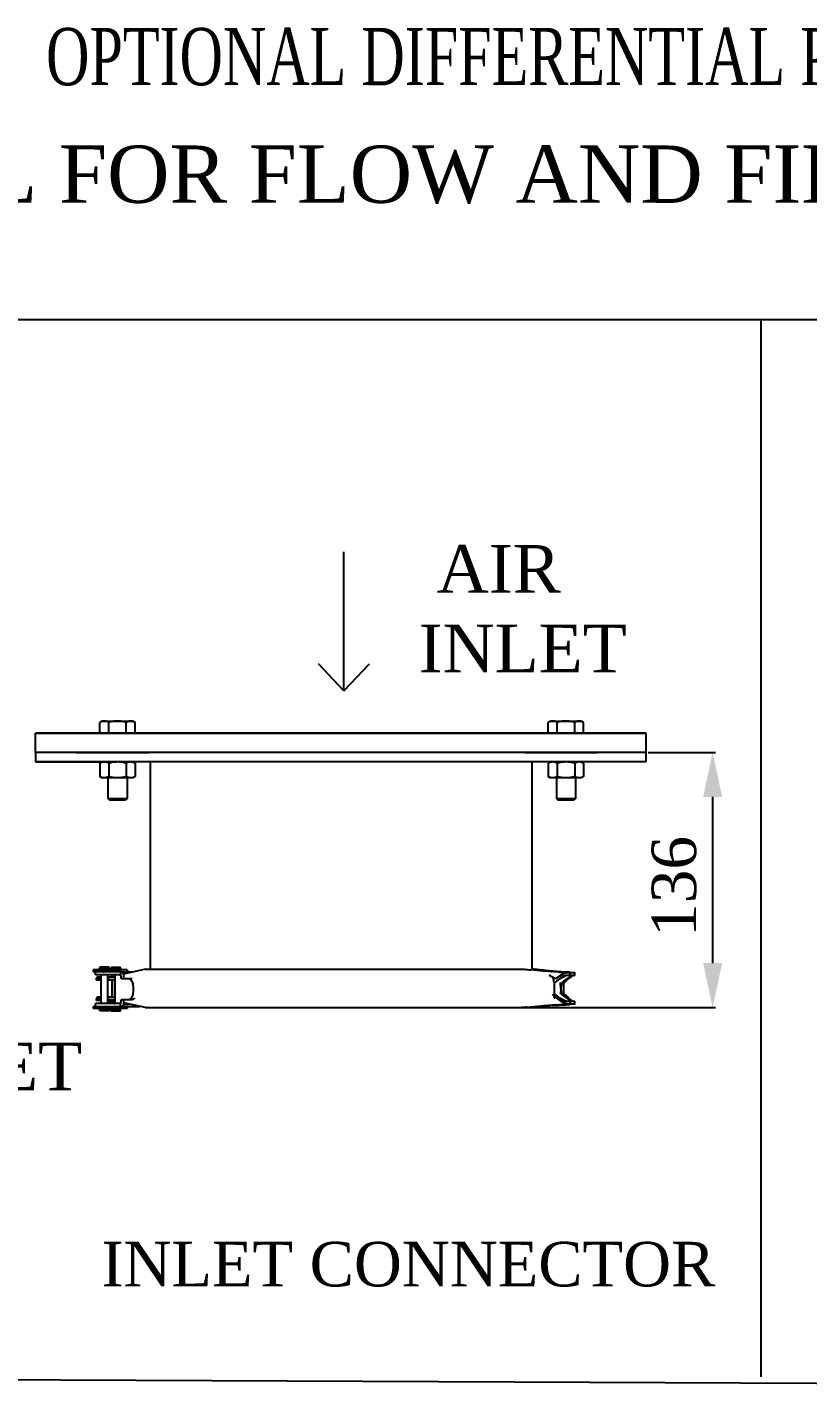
# Model space of a CAD drawing. Header units: millimetres. Extents: x 789 to 3710, y 100 to 2803.
# Drawn here: x 2588 to 2997, y 1364 to 2077 of the extents above; entities that cross this region are included whole.
import ezdxf
from ezdxf.enums import TextEntityAlignment as Align

# ---------------------------------------------------------------- set-up
doc = ezdxf.new("R2010")
doc.units = ezdxf.units.MM
doc.header["$LTSCALE"] = 217.8
doc.header["$PDMODE"] = 3
doc.header["$PDSIZE"] = 8
doc.layers.get('0').update_dxf_attribs({"linetype": 'CONTINUOUS'})
doc.layers.get('Defpoints').update_dxf_attribs({"linetype": 'CONTINUOUS'})
doc.layers.add('00_BUW_DATUM', color=7, linetype='CONTINUOUS')
doc.layers.add('02___PRT_ALL_AXES', color=7, linetype='CONTINUOUS')
doc.styles.get("Standard").update_dxf_attribs({"font": 'times.ttf'})
doc.dimstyles.new('DIMSTYLE_1', dxfattribs={"dimtxt": 23.333333, "dimasz": 23.333333, "dimexe": 1.5, "dimexo": 1, "dimgap": 0.875, "dimtad": 1, "dimdec": 0, "dimdsep": 46, "dimtxsty": 'Standard', "dimblk": '_FILLED', "dimblk1": '_FILLED', "dimblk2": '_FILLED', "dimcen": 0.09, "dimazin": 2, "dimtp": 0.01, "dimtm": 0.01, "dimtfac": 1, "dimtdec": 0, "dimtofl": 0, "dimtmove": 0, "dimatfit": 3, "dimldrblk": '_FILLED', "dimfxl": 0, "dimtolj": 1, "dimarcsym": 0})

# ---------------------------------------------------------------- blocks, each defined once
blk = doc.blocks.new('_FILLED')
at = {"color": 0, "linetype": 'ByBlock'}
blk.add_solid([(0, 0), (-1, 0.214), (-1, -0.214)], dxfattribs=at)
blk = doc.blocks.new('*D104')
at = {"color": 0, "linetype": 'Continuous', "lineweight": -2}
for p, q in [((2913.06, 1697.24), (2948.37, 1697.24)), ((2946.87, 1673.91), (2946.87, 1586.92)), ((2853.54, 1563.58), (2948.37, 1563.58))]:
    blk.add_line(p, q, dxfattribs=at)
at = {"layer": 'Defpoints', "color": 0}
for p in [(2912.06, 1697.24), (2852.54, 1563.58), (2946.87, 1563.58)]:
    blk.add_point(p, dxfattribs=at)
at = {"color": 0, "linetype": 'ByBlock', "lineweight": -2, "xscale": 23.3333333333, "yscale": 23.3333333333, "zscale": 23.3333333333}
for p, rotation in [((2946.87, 1697.24), 90), ((2946.87, 1563.58), 270)]:
    blk.add_blockref('_FILLED', p, dxfattribs=dict(at, rotation=rotation))
at = {"color": 0, "insert": (2914.88, 1627.05), "char_height": 23.333, "attachment_point": 2, "rotation": 90, "line_spacing_factor": 0.9}
blk.add_mtext('\\A1;136', dxfattribs=at)

msp = doc.modelspace()

# ---------------------------------------------------------------- linework, layer by layer
for p, q in [((2208.9814, 1923.8456), (3634.6029, 1923.8456)), ((2972.1183, 1923.8456), (2972.1183, 1370.2686)), ((2753.6911, 1729.4071), (2753.6911, 1802.1934)), ((2753.6911, 1729.4071), (2740.409, 1743.62)), ((2753.6911, 1729.4071), (2766.9732, 1743.62)), ((2753.6911, 1729.4071), (2753.6911, 1743.1435)), ((2592.0613, 1697.2404), (2592.0613, 1707.2404)), ((2912.0613, 1707.2404), (2592.0613, 1707.2404)), ((2592.0613, 1697.2404), (2592.0613, 1707.2404)), ((2592.0613, 1707.2404), (2912.0613, 1707.2404)), ((2912.0613, 1697.2404), (2912.0613, 1707.2404)), ((2592.0613, 1692.2404), (2634.5613, 1692.2404)), ((2912.0613, 1692.2404), (2869.5613, 1692.2404))]:
    msp.add_line(p, q)
at = {"linetype": 'Continuous'}
for p, q in [((2592.0613, 1697.2404), (2592.0613, 1692.2404)), ((2912.0613, 1697.2404), (2592.0613, 1697.2404)), ((2592.0613, 1697.2404), (2592.0613, 1692.2404)), ((2912.0613, 1697.2404), (2592.0613, 1697.2404)), ((2912.0613, 1692.2404), (2912.0613, 1697.2404)), ((2912.0613, 1692.2404), (2592.0613, 1692.2404)), ((2912.0613, 1692.2404), (2592.0613, 1692.2404)), ((2652.0613, 1692.2404), (2652.0613, 1583.7082)), ((2852.0613, 1692.2404), (2852.0613, 1583.3197)), ((2622.179, 1583.4404), (2622.179, 1582.2404)), ((2640.0671, 1583.4404), (2622.1791, 1583.4404)), ((2625.429, 1583.8404), (2625.429, 1583.6904)), ((2630.929, 1583.6904), (2625.429, 1583.6904)), ((2630.762, 1583.6404), (2625.5961, 1583.6404)), ((2626.429, 1583.4404), (2626.429, 1583.5904)), ((2626.429, 1583.5904), (2629.929, 1583.5904)), ((2629.8604, 1584.8404), (2626.5002, 1584.8404)), ((2629.929, 1583.4404), (2629.929, 1583.5904)), ((2630.929, 1583.8404), (2630.929, 1583.6904)), ((2631.3172, 1583.6404), (2631.3172, 1583.4904)), ((2636.8172, 1583.4904), (2631.3327, 1583.4904)), ((2635.8072, 1584.6404), (2632.3271, 1584.6404)), ((2636.8172, 1583.6404), (2636.8172, 1583.4904)), ((2649.7175, 1583.7082), (2638.073, 1581.1463)), ((2640.0672, 1583.4404), (2640.0672, 1582.2404)), ((2649.7175, 1583.7082), (2846.8827, 1583.7082)), ((2856.5597, 1582.8683), (2851.589, 1583.3672)), ((2852.7613, 1583.7082), (2852.0613, 1583.7082)), ((2860.9317, 1582.8265), (2854.9845, 1583.4643)), ((2859.7357, 1582.6133), (2856.292, 1583.204)), ((2627.4863, 1582.2404), (2622.1798, 1582.2404)), ((2623.5086, 1580.7519), (2623.5086, 1582.2404)), ((2635.9632, 1580.7519), (2623.5122, 1580.7519)), ((2624.0409, 1578.0404), (2624.0409, 1579.2404)), ((2624.0409, 1579.2404), (2626.429, 1579.2404)), ((2626.429, 1578.0404), (2624.0409, 1578.0404)), ((2624.4207, 1579.2404), (2624.4207, 1579.7648)), ((2624.4207, 1579.7648), (2626.429, 1579.7648)), ((2626.429, 1565.7519), (2626.429, 1580.7519)), ((2627.6381, 1582.2404), (2627.4863, 1582.2404)), ((2627.6378, 1582.2456), (2627.5681, 1582.2452)), ((2637.107, 1582.2519), (2627.6381, 1582.2519)), ((2629.929, 1565.7519), (2629.929, 1580.7519)), ((2629.929, 1579.7648), (2633.6937, 1579.7648)), ((2630.2811, 1579.2404), (2629.929, 1579.2404)), ((2633.6937, 1578.0404), (2629.929, 1578.0404)), ((2630.2811, 1578.2648), (2630.2811, 1579.2404)), ((2630.2811, 1578.2648), (2633.6937, 1578.2648)), ((2632.1707, 1579.7648), (2632.1707, 1580.7519)), ((2632.1707, 1569.2648), (2632.1707, 1578.0404)), ((2632.3172, 1569.2648), (2632.3172, 1578.0404)), ((2633.6937, 1566.2519), (2633.6937, 1580.2519)), ((2636.6313, 1582.2519), (2636.6313, 1580.2519)), ((2637.1195, 1578.7519), (2642.66, 1578.7519)), ((2637.2425, 1582.2404), (2643.0461, 1582.2404)), ((2638.0583, 1581.2519), (2638.0583, 1580.7519)), ((2861.9056, 1582.6816), (2862.8598, 1582.4032)), ((2869.5735, 1582.2152), (2863.1928, 1582.6444)), ((2863.7842, 1576.4455), (2868.9527, 1580.1749)), ((2863.7842, 1576.6538), (2863.7842, 1570.6373)), ((2864.6984, 1578.869), (2868.7974, 1581.3875)), ((2868.9792, 1579.906), (2866.7803, 1578.5755)), ((2867.6541, 1576.4455), (2868.9381, 1576.4455)), ((2872.9056, 1579.8687), (2867.7572, 1576.4455)), ((2872.5487, 1579.8714), (2868.4692, 1577.2042)), ((2868.9381, 1576.4455), (2871.202, 1578.736)), ((2868.9381, 1570.8455), (2868.9381, 1576.4455)), ((2870.0117, 1582.1862), (2869.5714, 1582.2153)), ((2870.4589, 1582.1568), (2870.0117, 1582.1862)), ((2871.5074, 1580.3455), (2870.1608, 1580.3455)), ((2870.1816, 1581.9455), (2871.5074, 1581.9455)), ((2871.0267, 1582.1197), (2870.4589, 1582.1568)), ((2870.7314, 1582.0755), (2870.7194, 1582.0715)), ((2871.372, 1582.0974), (2871.0267, 1582.1197)), ((2871.2127, 1582.1078), (2871.0268, 1582.1197)), ((2871.8975, 1582.0677), (2871.2127, 1582.1078)), ((2871.8389, 1582.0675), (2871.372, 1582.0974)), ((2871.8746, 1581.9751), (2872.236, 1581.978)), ((2871.9878, 1581.9545), (2872.0141, 1581.9564)), ((2872.0141, 1581.9564), (2872.0461, 1581.9632)), ((2872.0461, 1580.3632), (2872.0141, 1580.3564)), ((2872.0461, 1581.9624), (2872.0461, 1580.3624)), ((2872.2351, 1580.378), (2872.0503, 1580.3766)), ((2874.7117, 1580.3512), (2874.7117, 1581.9512)), ((2624.4207, 1568.4404), (2624.4207, 1569.2648)), ((2624.4207, 1569.2648), (2626.429, 1569.2648)), ((2629.929, 1569.2648), (2633.6937, 1569.2648)), ((2863.7842, 1570.8455), (2868.9527, 1566.7086)), ((2868.8754, 1565.9583), (2864.8382, 1568.9379)), ((2868.8374, 1567.4223), (2866.3647, 1568.7801)), ((2868.9381, 1570.8455), (2867.6182, 1570.8455)), ((2872.1633, 1567.3787), (2868.3684, 1570.0888)), ((2873.0356, 1567.3851), (2868.4139, 1570.8455)), ((2868.9381, 1570.8455), (2871.1065, 1568.8678)), ((2622.179, 1564.2404), (2622.179, 1563.0404)), ((2622.1791, 1564.2404), (2646.7287, 1564.2404)), ((2640.0671, 1563.0404), (2622.1791, 1563.0404)), ((2623.5086, 1564.2519), (2623.5086, 1565.7519)), ((2635.9632, 1565.7519), (2623.5122, 1565.7519)), ((2624.0409, 1567.2404), (2624.0409, 1568.4404)), ((2624.0409, 1568.4404), (2626.429, 1568.4404)), ((2626.429, 1567.2404), (2624.0409, 1567.2404)), ((2625.679, 1561.8904), (2625.679, 1562.9904)), ((2630.679, 1561.8904), (2625.679, 1561.8904)), ((2625.6795, 1562.9904), (2630.6786, 1562.9904)), ((2630.4241, 1561.8404), (2625.934, 1561.8404)), ((2630.2811, 1568.4404), (2629.929, 1568.4404)), ((2633.6937, 1567.2404), (2629.929, 1567.2404)), ((2632.1707, 1567.0904), (2629.929, 1567.0904)), ((2632.4521, 1567.0404), (2629.929, 1567.0404)), ((2629.929, 1566.9904), (2632.9207, 1566.9904)), ((2632.9207, 1565.8904), (2629.929, 1565.8904)), ((2632.7391, 1565.8404), (2629.929, 1565.8404)), ((2630.2811, 1568.4404), (2630.2811, 1567.7648)), ((2630.2811, 1567.7648), (2633.6937, 1567.7648)), ((2630.679, 1561.8904), (2630.679, 1562.9904)), ((2631.5672, 1561.6904), (2631.5672, 1562.7904)), ((2631.5672, 1562.7904), (2636.5672, 1562.7904)), ((2636.5672, 1561.6904), (2631.5676, 1561.6904)), ((2636.4158, 1561.6404), (2631.7185, 1561.6404)), ((2636.2135, 1562.8404), (2631.9208, 1562.8404)), ((2632.1707, 1567.0904), (2632.1707, 1567.2404)), ((2632.3172, 1562.8904), (2632.3172, 1563.0404)), ((2635.8172, 1562.8904), (2632.3172, 1562.8904)), ((2632.9207, 1565.8904), (2632.9207, 1566.9904)), ((2635.8172, 1562.8904), (2635.8172, 1563.0404)), ((2636.5672, 1561.6904), (2636.5672, 1562.7904)), ((2636.6313, 1564.2519), (2636.6313, 1566.2519)), ((2637.1195, 1567.7519), (2642.66, 1567.7519)), ((2638.0583, 1565.7519), (2638.0583, 1565.2519)), ((2638.0583, 1565.4404), (2641.2742, 1565.4404)), ((2649.7175, 1563.5829), (2638.073, 1566.1447)), ((2640.0672, 1564.2404), (2640.0672, 1563.0404)), ((2649.7175, 1563.5829), (2852.7649, 1563.5829)), ((2860.8899, 1564.4535), (2856.3048, 1563.9239)), ((2865.189, 1565.0421), (2858.3038, 1564.581)), ((2861.4521, 1564.5284), (2861.4814, 1564.5329)), ((2862.858, 1564.8873), (2861.9107, 1564.6109)), ((2862.9335, 1564.6286), (2870.0194, 1565.1051)), ((2870.0179, 1565.1051), (2870.8174, 1565.1577)), ((2871.4929, 1565.3455), (2870.1536, 1565.3455)), ((2870.2175, 1566.9455), (2871.4929, 1566.9455)), ((2870.7194, 1565.2195), (2870.7314, 1565.2155)), ((2870.8174, 1565.1577), (2870.9951, 1565.1693)), ((2870.9951, 1565.1693), (2871.4307, 1565.1977)), ((2871.8975, 1565.2234), (2872.0366, 1565.2304)), ((2871.9997, 1566.9345), (2872.0317, 1566.9276)), ((2872.0317, 1565.3276), (2871.9997, 1565.3345)), ((2872.0317, 1566.9286), (2872.0317, 1565.3286)), ((2874.7194, 1565.3399), (2874.7194, 1566.9399))]:
    msp.add_line(p, q, dxfattribs=at)
at = {"color": 7, "linetype": 'Continuous'}
for p, q in [((2639.2461, 1672.3404), (2630.7461, 1672.3404)), ((2874.2461, 1672.3404), (2865.7461, 1672.3404))]:
    msp.add_line(p, q, dxfattribs=at)
msp.add_lwpolyline([(3634.5945, 1923.8456), (3634.7811, 1363.9934), (2208.9814, 1370.2686), (2208.9814, 1923.8456)])
at = {"linetype": 'Continuous'}
for points in [[(2865.675, 1582.217), (2858.6816, 1582.6868), (2857.9928, 1582.7406), (2857.2852, 1582.8011), (2856.5597, 1582.8683)], [(2863.0883, 1582.6517), (2862.4672, 1582.697), (2861.8267, 1582.7492), (2861.167, 1582.8085), (2860.4886, 1582.8751)], [(2627.5191, 1582.2409), (2627.5182, 1582.2413), (2627.5242, 1582.2419)], [(2627.5477, 1582.2404), (2627.5271, 1582.2406), (2627.5191, 1582.2409)], [(2627.5681, 1582.2452), (2627.5865, 1582.2432), (2627.5947, 1582.2417), (2627.593, 1582.2407), (2627.5822, 1582.2404)], [(2867.736, 1582.1117), (2866.4389, 1582.1769), (2865.1421, 1582.2528)], [(2871.63, 1581.9807), (2870.3317, 1582.0136), (2869.0336, 1582.0572), (2867.736, 1582.1117)], [(2849.4661, 1563.7784), (2856.8062, 1564.4563), (2857.3987, 1564.508), (2857.9783, 1564.5548), (2858.5446, 1564.5968)], [(2849.82, 1563.8086), (2849.9627, 1563.8236), (2850.1258, 1563.8394)], [(2865.1421, 1565.0382), (2866.4389, 1565.1142), (2867.736, 1565.1794)], [(2867.736, 1565.1794), (2869.0336, 1565.2338), (2870.3317, 1565.2775), (2871.63, 1565.3104)], [(2870.9955, 1565.1693), (2871.2127, 1565.1832), (2871.8975, 1565.2234)]]:
    msp.add_lwpolyline(points, dxfattribs=at)
for centre, radius, start, end in [((2626.429, 1583.8404), 1, 90, 180), ((2629.929, 1583.8404), 1, 0, 90), ((2632.3172, 1583.6404), 1, 90, 180), ((2635.8172, 1583.6404), 1, 0, 90), ((2854.401, 1585.6412), 2.1199, 260.649247, 261.586069), ((2854.4883, 1586.5613), 3.0445, 266.6408679, 268.114633), ((2854.2327, 1579.5368), 3.9872, 83.3416579, 85.6738123), ((2854.1458, 1578.7599), 4.7689, 82.7619812, 83.387581), ((2866.0829, 1634.4963), 52.222, 258.4469945, 258.6852525), ((2851.6051, 1560.7424), 22.0297, 58.2900469, 64.2405337), ((2859.2404, 1576.6494), 4.5441, 8.5945903, 19.2906137), ((2859.2762, 1576.6506), 4.5085, 2.1911028, 8.6477288), ((2859.7157, 1576.6713), 4.0685, 359.7535452, 2.1369216), ((2866.5065, 1591.0826), 11.1382, 283.4508376, 285.1207054), ((2866.5243, 1590.9967), 11.0507, 285.1480442, 286.1450737), ((2870.1674, 1598.6018), 18.2562, 269.3262939, 269.9793659), ((2868.4511, 1584.9297), 4.6838, 290.1596106, 290.4533157), ((2868.5599, 1584.6386), 4.3729, 290.4499683, 291.0381212), ((2873.9012, 1563.2657), 17.1108, 88.2505641, 88.5752385), ((2874.6088, 1581.1316), 0.7872, 266.921648, 277.5170576), ((2856.1276, 1566.8939), 7.9616, 22.7922574, 28.0461866), ((2875.7563, 1570.7063), 11.9724, 180.3301478, 181.3328403), ((2878.2344, 1570.771), 14.4513, 181.3608854, 183.0545193), ((2849.3465, 1559.7564), 4.0157, 94.4204776, 97.0675344), ((2849.4018, 1559.0253), 4.7488, 91.4438552, 94.4053371), ((2849.2276, 1568.2351), 4.4623, 270.7136456, 271.7435731), ((2848.9398, 1577.5348), 13.7665, 271.7632985, 272.1911283), ((2849.102, 1569.8515), 6.084, 273.4303868, 275.3428994), ((2848.9772, 1571.2105), 7.4487, 275.3255056, 276.4956397), ((2866.687, 1556.2591), 10.6383, 73.2763307, 75.3938099), ((2870.2285, 1547.7402), 19.2053, 90.0329213, 90.8579992), ((2871.494, 1544.9186), 20.4269, 89.768097, 90.0029875), ((2874.6164, 1566.1551), 0.7915, 82.5230655, 93.0603924)]:
    msp.add_arc(centre, radius, start, end, dxfattribs=at)
for points, knots in [([(2846.8827, 1583.7082), (2847.0099, 1583.7082), (2847.6589, 1583.6882), (2848.305, 1583.6181), (2848.8228, 1583.5541)], [0, 0, 0, 0, 0.19603975, 1, 1, 1, 1]), ([(2849.2909, 1583.5231), (2849.4685, 1583.5203), (2850.2361, 1583.4943), (2851.0016, 1583.4263), (2851.589, 1583.3672)], [0, 0, 0, 0, 0.23130561, 1, 1, 1, 1]), ([(2854.0566, 1583.5495), (2853.9106, 1583.5736), (2853.481, 1583.6387), (2853.0484, 1583.7082), (2852.7613, 1583.7082)], [0, 0, 0, 0, 0.34001663, 1, 1, 1, 1]), ([(2860.9317, 1582.8265), (2860.983, 1582.821), (2861.1671, 1582.8009), (2861.351, 1582.7793), (2861.483, 1582.7595)], [0, 0, 0, 0, 0.27892438, 1, 1, 1, 1]), ([(2633.6937, 1580.2519), (2633.6937, 1580.3815), (2633.5798, 1580.6492), (2633.3115, 1580.7519), (2633.1834, 1580.7519)], [0, 0, 0, 0, 0.5028957, 1, 1, 1, 1]), ([(2635.9632, 1580.7519), (2636.1014, 1580.7519), (2636.4029, 1580.6958), (2636.6313, 1580.4117), (2636.6313, 1580.2519)], [0, 0, 0, 0, 0.46379337, 1, 1, 1, 1]), ([(2636.6313, 1580.7519), (2636.6313, 1580.2778), (2636.6881, 1579.6307), (2636.8593, 1578.9719), (2637.0383, 1578.7519), (2637.1195, 1578.7519)], [0, 0, 0, 0, 0.66879323, 0.88542987, 1, 1, 1, 1]), ([(2638.0583, 1581.2519), (2638.0583, 1581.5055), (2637.8666, 1582.0267), (2637.3512, 1582.2519), (2637.107, 1582.2519)], [0, 0, 0, 0, 0.50942079, 1, 1, 1, 1]), ([(2638.0583, 1580.7519), (2638.0583, 1580.2778), (2638.1149, 1579.6306), (2638.2852, 1578.9723), (2638.4635, 1578.7519), (2638.5445, 1578.7519)], [0, 0, 0, 0, 0.66903515, 0.88564498, 1, 1, 1, 1]), ([(2641.0772, 1578.7519), (2641.1718, 1578.7519), (2641.6347, 1578.6607), (2641.9725, 1578.2752), (2642.1774, 1577.9717)], [0, 0, 0, 0, 0.20525636, 1, 1, 1, 1]), ([(2642.1774, 1577.9717), (2642.5748, 1577.3828), (2643.1227, 1575.8029), (2643.3918, 1573.251), (2643.1225, 1570.6993), (2642.5743, 1569.1197), (2642.1768, 1568.5312)], [0, 0, 0, 0, 0.21767881, 0.50004322, 0.7823871, 1, 1, 1, 1]), ([(2861.179, 1580.5829), (2861.4295, 1580.4623), (2862.4204, 1579.9023), (2863.2438, 1578.9658), (2863.5293, 1578.1506)], [0, 0, 0, 0, 0.24350035, 1, 1, 1, 1]), ([(2861.4728, 1582.7609), (2861.5203, 1582.7542), (2861.6652, 1582.732), (2861.8109, 1582.7093), (2861.9056, 1582.6816)], [0, 0, 0, 0, 0.32713749, 1, 1, 1, 1]), ([(2861.909, 1582.5693), (2861.8883, 1582.5617), (2861.7688, 1582.5262), (2861.6454, 1582.5063), (2861.5439, 1582.4913)], [0, 0, 0, 0, 0.17648579, 1, 1, 1, 1]), ([(2864.6984, 1578.869), (2864.4763, 1578.7342), (2863.8499, 1579.0502), (2863.4341, 1579.3295), (2863.1843, 1579.4835)], [0, 0, 0, 0, 0.46952924, 1, 1, 1, 1]), ([(2866.2434, 1582.1964), (2866.3617, 1582.2433), (2866.7809, 1582.2121), (2867.1762, 1582.233), (2867.4524, 1582.2278)], [0, 0, 0, 0, 0.31539786, 1, 1, 1, 1]), ([(2867.2896, 1573.5845), (2867.2826, 1573.8619), (2867.2487, 1574.8863), (2867.1895, 1575.911), (2867.105, 1576.6538)], [0, 0, 0, 0, 0.27072293, 1, 1, 1, 1]), ([(2867.4524, 1582.2278), (2867.8231, 1582.2209), (2868.383, 1582.203), (2869.1152, 1582.1711), (2869.6311, 1582.15), (2870.0577, 1582.1194), (2870.4198, 1582.1212), (2870.5794, 1582.0685), (2870.7301, 1582.1002), (2870.7313, 1582.0755)], [0, 0, 0, 0, 0.33883839, 0.51135084, 0.67092031, 0.80728548, 0.91168876, 0.97736076, 1, 1, 1, 1]), ([(2867.6541, 1576.4455), (2867.7081, 1576.5143), (2867.9455, 1576.8007), (2868.231, 1577.0484), (2868.4692, 1577.2042)], [0, 0, 0, 0, 0.23496906, 1, 1, 1, 1]), ([(2869.0128, 1581.5283), (2869.1006, 1581.5906), (2869.4053, 1581.7836), (2869.7584, 1581.9491), (2870.015, 1581.9464)], [0, 0, 0, 0, 0.29562967, 1, 1, 1, 1]), ([(2870.5936, 1582.0639), (2870.5169, 1582.0613), (2870.0388, 1582.0525), (2869.5607, 1582.0518), (2869.1594, 1582.0529)], [0, 0, 0, 0, 0.16056858, 1, 1, 1, 1]), ([(2869.4454, 1580.1941), (2869.4904, 1580.2177), (2869.6496, 1580.2944), (2869.8261, 1580.348), (2869.9527, 1580.3468)], [0, 0, 0, 0, 0.28618158, 1, 1, 1, 1]), ([(2870.7194, 1582.0715), (2870.7042, 1582.0692), (2870.6622, 1582.0667), (2870.6202, 1582.0648), (2870.5936, 1582.0639)], [0, 0, 0, 0, 0.36626872, 1, 1, 1, 1]), ([(2871.5074, 1581.9455), (2871.5621, 1581.9455), (2871.7223, 1581.9465), (2871.8826, 1581.9478), (2871.9878, 1581.9545)], [0, 0, 0, 0, 0.34192468, 1, 1, 1, 1]), ([(2872.0141, 1580.3564), (2871.991, 1580.3544), (2871.8222, 1580.3459), (2871.6531, 1580.3455), (2871.5074, 1580.3455)], [0, 0, 0, 0, 0.13742183, 1, 1, 1, 1]), ([(2872.0459, 1581.9624), (2872.0452, 1581.9847), (2871.9049, 1581.9495), (2871.8479, 1581.9762), (2871.782, 1581.9775)], [0, 0, 0, 0, 0.25263779, 1, 1, 1, 1]), ([(2874.3267, 1580.3713), (2874.2045, 1580.3743), (2873.5073, 1580.3856), (2872.8101, 1580.3822), (2872.2351, 1580.378)], [0, 0, 0, 0, 0.17535168, 1, 1, 1, 1]), ([(2872.236, 1581.978), (2872.4585, 1581.9796), (2873.1554, 1581.9832), (2873.8525, 1581.9831), (2874.3267, 1581.9713)], [0, 0, 0, 0, 0.31935817, 1, 1, 1, 1]), ([(2872.5452, 1580.3797), (2872.5593, 1580.3629), (2872.623, 1580.26), (2872.6544, 1580.1414), (2872.6743, 1580.0453)], [0, 0, 0, 0, 0.18242638, 1, 1, 1, 1]), ([(2872.6743, 1580.0453), (2872.6774, 1580.0314), (2872.6779, 1580.0017), (2872.6664, 1579.9743), (2872.6583, 1579.9621)], [0, 0, 0, 0, 0.49269564, 1, 1, 1, 1]), ([(2873.7309, 1580.3477), (2873.709, 1580.3481), (2873.6016, 1580.3363), (2873.5031, 1580.2858), (2873.4295, 1580.2427)], [0, 0, 0, 0, 0.20421258, 1, 1, 1, 1]), ([(2874.3267, 1581.9713), (2874.3681, 1581.9703), (2874.4858, 1581.9666), (2874.6037, 1581.9634), (2874.6798, 1581.9565)], [0, 0, 0, 0, 0.35142743, 1, 1, 1, 1]), ([(2874.6798, 1580.3565), (2874.6664, 1580.3577), (2874.5811, 1580.3636), (2874.4956, 1580.3664), (2874.4236, 1580.3686)], [0, 0, 0, 0, 0.1569176, 1, 1, 1, 1]), ([(2874.6798, 1581.9565), (2874.686, 1581.956), (2874.6957, 1581.9549), (2874.7054, 1581.9536), (2874.7089, 1581.9526)], [0, 0, 0, 0, 0.6330246, 1, 1, 1, 1]), ([(2874.7117, 1580.3512), (2874.7117, 1580.354), (2874.695, 1580.353), (2874.6878, 1580.3558), (2874.6798, 1580.3565)], [0, 0, 0, 0, 0.25825079, 1, 1, 1, 1]), ([(2643.8449, 1568.6391), (2643.7599, 1568.5048), (2643.4752, 1568.1022), (2643.0042, 1567.7519), (2642.66, 1567.7519)], [0, 0, 0, 0, 0.3159176, 1, 1, 1, 1]), ([(2863.4675, 1569.9781), (2863.509, 1569.8792), (2863.6837, 1569.446), (2863.8034, 1568.9934), (2863.8975, 1568.6465)], [0, 0, 0, 0, 0.2298482, 1, 1, 1, 1]), ([(2863.8975, 1568.6465), (2864.0091, 1568.7281), (2864.222, 1568.8812), (2864.5516, 1569.0554), (2864.7722, 1568.9865), (2864.8382, 1568.9379)], [0, 0, 0, 0, 0.39547222, 0.76548179, 1, 1, 1, 1]), ([(2867.2896, 1573.5845), (2867.2828, 1573.3192), (2867.2501, 1572.3356), (2867.1941, 1571.3519), (2867.1157, 1570.6373)], [0, 0, 0, 0, 0.26961629, 1, 1, 1, 1]), ([(2867.6182, 1570.8455), (2867.6678, 1570.7776), (2867.8846, 1570.4953), (2868.1472, 1570.2468), (2868.3684, 1570.0888)], [0, 0, 0, 0, 0.23627729, 1, 1, 1, 1]), ([(2633.1834, 1565.7519), (2633.3115, 1565.7519), (2633.5798, 1565.8546), (2633.6937, 1566.1223), (2633.6937, 1566.2519)], [0, 0, 0, 0, 0.49711901, 1, 1, 1, 1]), ([(2636.6313, 1566.2519), (2636.6313, 1566.0921), (2636.4029, 1565.808), (2636.1014, 1565.7519), (2635.9632, 1565.7519)], [0, 0, 0, 0, 0.53620626, 1, 1, 1, 1]), ([(2637.1195, 1567.7519), (2637.0383, 1567.7519), (2636.8593, 1567.5318), (2636.6881, 1566.8731), (2636.6313, 1566.2259), (2636.6313, 1565.7519)], [0, 0, 0, 0, 0.11457368, 0.33121399, 1, 1, 1, 1]), ([(2638.0583, 1565.2519), (2638.0583, 1564.9982), (2637.8666, 1564.4771), (2637.3512, 1564.2519), (2637.107, 1564.2519)], [0, 0, 0, 0, 0.50942166, 1, 1, 1, 1]), ([(2638.5445, 1567.7519), (2638.4635, 1567.7519), (2638.2852, 1567.5314), (2638.1149, 1566.8731), (2638.0583, 1566.2259), (2638.0583, 1565.7519)], [0, 0, 0, 0, 0.11435898, 0.33097291, 1, 1, 1, 1]), ([(2642.1768, 1568.5312), (2642.0967, 1568.4127), (2641.826, 1568.0536), (2641.392, 1567.7519), (2641.0772, 1567.7519)], [0, 0, 0, 0, 0.31236152, 1, 1, 1, 1]), ([(2848.8525, 1563.7415), (2848.6538, 1563.7168), (2847.997, 1563.6414), (2847.3364, 1563.5829), (2846.8752, 1563.5829)], [0, 0, 0, 0, 0.30266844, 1, 1, 1, 1]), ([(2852.7649, 1563.5829), (2852.8325, 1563.5829), (2853.2578, 1563.6103), (2853.6786, 1563.679), (2854.0318, 1563.737)], [0, 0, 0, 0, 0.15894433, 1, 1, 1, 1]), ([(2854.3926, 1563.768), (2854.5344, 1563.7708), (2855.1736, 1563.7984), (2855.8102, 1563.8667), (2856.3048, 1563.9239)], [0, 0, 0, 0, 0.22175861, 1, 1, 1, 1]), ([(2860.8898, 1564.4535), (2860.9419, 1564.4595), (2861.1297, 1564.4817), (2861.3173, 1564.5059), (2861.4521, 1564.5284)], [0, 0, 0, 0, 0.27734176, 1, 1, 1, 1]), ([(2861.9107, 1564.6109), (2861.8869, 1564.604), (2861.7454, 1564.5704), (2861.6012, 1564.5497), (2861.4818, 1564.5329)], [0, 0, 0, 0, 0.17036053, 1, 1, 1, 1]), ([(2867.4506, 1565.0632), (2867.1748, 1565.0581), (2866.7801, 1565.0789), (2866.3615, 1565.0478), (2866.2434, 1565.0947)], [0, 0, 0, 0, 0.68461383, 1, 1, 1, 1]), ([(2870.5748, 1565.1965), (2870.4034, 1565.1837), (2869.3625, 1565.1282), (2868.321, 1565.0794), (2867.4506, 1565.0632)], [0, 0, 0, 0, 0.16482074, 1, 1, 1, 1]), ([(2869.0199, 1565.8468), (2869.1106, 1565.7728), (2869.42, 1565.5494), (2869.7875, 1565.3435), (2870.0573, 1565.3452)], [0, 0, 0, 0, 0.30255982, 1, 1, 1, 1]), ([(2869.7798, 1566.9591), (2869.7264, 1566.9695), (2869.4841, 1567.0383), (2869.2624, 1567.1635), (2869.0966, 1567.269)], [0, 0, 0, 0, 0.21689383, 1, 1, 1, 1]), ([(2869.1593, 1565.2382), (2869.5146, 1565.2391), (2870.0329, 1565.2219), (2870.5565, 1565.2447), (2870.7194, 1565.2195)], [0, 0, 0, 0, 0.68311162, 1, 1, 1, 1]), ([(2870.0573, 1565.3452), (2870.0738, 1565.3453), (2870.1052, 1565.3455), (2870.1365, 1565.3455), (2870.1513, 1565.3454)], [0, 0, 0, 0, 0.52648136, 1, 1, 1, 1]), ([(2871.4929, 1566.9455), (2871.5539, 1566.9455), (2871.7228, 1566.944), (2871.8922, 1566.9443), (2871.9997, 1566.9345)], [0, 0, 0, 0, 0.36101065, 1, 1, 1, 1]), ([(2871.9997, 1565.3345), (2871.9797, 1565.3364), (2871.8388, 1565.344), (2871.6976, 1565.3449), (2871.5767, 1565.3454)], [0, 0, 0, 0, 0.14236476, 1, 1, 1, 1]), ([(2871.7638, 1565.3132), (2871.8306, 1565.3145), (2871.8888, 1565.3416), (2872.0304, 1565.3059), (2872.0314, 1565.3285)], [0, 0, 0, 0, 0.74720815, 1, 1, 1, 1]), ([(2874.3377, 1565.32), (2874.2051, 1565.3167), (2873.4365, 1565.305), (2872.6679, 1565.31), (2872.0319, 1565.3154)], [0, 0, 0, 0, 0.17260831, 1, 1, 1, 1]), ([(2872.0459, 1566.9153), (2872.2912, 1566.9133), (2873.0551, 1566.9085), (2873.8192, 1566.9072), (2874.3377, 1566.92)], [0, 0, 0, 0, 0.32109044, 1, 1, 1, 1]), ([(2872.2657, 1567.2198), (2872.2587, 1567.1874), (2872.2327, 1567.0825), (2872.1983, 1566.9772), (2872.1576, 1566.914)], [0, 0, 0, 0, 0.3063266, 1, 1, 1, 1]), ([(2872.1633, 1567.3787), (2872.1755, 1567.3695), (2872.2013, 1567.3531), (2872.2265, 1567.3357), (2872.2377, 1567.3255)], [0, 0, 0, 0, 0.50218236, 1, 1, 1, 1]), ([(2872.2377, 1567.3255), (2872.2493, 1567.3149), (2872.275, 1567.2802), (2872.244, 1567.247), (2872.2284, 1567.2347)], [0, 0, 0, 0, 0.44072171, 1, 1, 1, 1]), ([(2873.4663, 1567.0509), (2873.492, 1567.0346), (2873.577, 1566.9843), (2873.6746, 1566.9432), (2873.7438, 1566.9443)], [0, 0, 0, 0, 0.30554917, 1, 1, 1, 1]), ([(2874.3377, 1566.92), (2874.3641, 1566.9207), (2874.4515, 1566.9231), (2874.5388, 1566.926), (2874.5998, 1566.929)], [0, 0, 0, 0, 0.30154303, 1, 1, 1, 1]), ([(2874.6874, 1565.3346), (2874.6702, 1565.3331), (2874.5538, 1565.3256), (2874.4371, 1565.3225), (2874.3377, 1565.32)], [0, 0, 0, 0, 0.14769289, 1, 1, 1, 1]), ([(2874.5998, 1566.929), (2874.6167, 1566.9299), (2874.646, 1566.9315), (2874.6751, 1566.9335), (2874.6874, 1566.9346)], [0, 0, 0, 0, 0.57923553, 1, 1, 1, 1]), ([(2874.6874, 1566.9346), (2874.6936, 1566.9352), (2874.7033, 1566.9362), (2874.7131, 1566.9375), (2874.7165, 1566.9385)], [0, 0, 0, 0, 0.63287429, 1, 1, 1, 1]), ([(2874.7194, 1565.3399), (2874.7194, 1565.3371), (2874.7026, 1565.3381), (2874.6954, 1565.3353), (2874.6874, 1565.3346)], [0, 0, 0, 0, 0.25814412, 1, 1, 1, 1])]:
    msp.add_open_spline(points, degree=3, knots=knots, dxfattribs=at)
for points in [[(2848.8228, 1583.5541), (2848.978, 1583.5349), (2849.1345, 1583.5256), (2849.2909, 1583.5231)], [(2854.3099, 1583.522), (2854.2366, 1583.5264), (2854.1634, 1583.5334), (2854.0908, 1583.5442)], [(2854.5335, 1583.5126), (2854.4854, 1583.5149), (2854.4374, 1583.5172), (2854.3893, 1583.5179)], [(2855.227, 1583.4118), (2855.0676, 1583.4423), (2854.9076, 1583.4704), (2854.7467, 1583.4908)], [(2855.6242, 1583.3323), (2855.4919, 1583.3593), (2855.3596, 1583.3865), (2855.227, 1583.4118)], [(2856.292, 1583.204), (2856.1399, 1583.2301), (2855.9883, 1583.2591), (2855.837, 1583.2893)], [(2867.4518, 1573.5514), (2867.5904, 1574.5085), (2867.7308, 1575.4815), (2867.6541, 1576.4455)], [(2868.7974, 1581.3875), (2868.8701, 1581.4319), (2868.943, 1581.4769), (2869.0092, 1581.5307)], [(2869.0974, 1580.2498), (2869.0446, 1580.2372), (2868.992, 1580.2083), (2868.9574, 1580.1664)], [(2868.9791, 1579.906), (2869.0406, 1579.9431), (2869.1025, 1579.9802), (2869.1591, 1580.0242)], [(2869.1622, 1580.0229), (2869.2536, 1580.0846), (2869.3477, 1580.1429), (2869.4454, 1580.1941)], [(2869.5972, 1580.3818), (2869.7546, 1580.4274), (2869.9113, 1580.4764), (2870.0653, 1580.5329)], [(2870.015, 1581.9464), (2870.0683, 1581.9459), (2870.1216, 1581.945), (2870.1749, 1581.946)], [(2872.6583, 1579.9621), (2872.6325, 1579.9232), (2872.581, 1579.9015), (2872.5346, 1579.8962)], [(2872.9056, 1579.8687), (2872.977, 1579.9162), (2873.05, 1579.9635), (2873.1103, 1580.0246)], [(2873.4295, 1580.2427), (2873.3193, 1580.1783), (2873.2164, 1580.1015), (2873.1165, 1580.0221)], [(2863.8037, 1570.0009), (2863.8275, 1569.549), (2863.866, 1569.0979), (2863.8975, 1568.6465)], [(2867.4518, 1573.5514), (2867.399, 1573.5652), (2867.3453, 1573.578), (2867.2908, 1573.5811)], [(2867.6182, 1570.8455), (2867.6911, 1571.7462), (2867.5745, 1572.6561), (2867.4518, 1573.5514)], [(2854.0318, 1563.737), (2854.1509, 1563.7565), (2854.2719, 1563.7655), (2854.3926, 1563.768)], [(2868.8374, 1567.4223), (2868.9243, 1567.3746), (2869.0124, 1567.3271), (2869.0909, 1567.2665)], [(2869.0199, 1565.8468), (2868.9724, 1565.8851), (2868.9248, 1565.9236), (2868.8737, 1565.9569)], [(2868.9527, 1566.7086), (2868.9968, 1566.6734), (2869.0554, 1566.6192), (2869.1077, 1566.6405)], [(2869.1135, 1566.6173), (2869.1973, 1566.5975), (2869.2814, 1566.5782), (2869.3639, 1566.5535)], [(2869.7482, 1566.4475), (2869.8767, 1566.4087), (2870.0043, 1566.3669), (2870.1298, 1566.3197)], [(2869.9409, 1566.9434), (2869.887, 1566.9427), (2869.8328, 1566.9487), (2869.7798, 1566.9591)], [(2873.0356, 1567.3851), (2873.085, 1567.3481), (2873.1352, 1567.3111), (2873.1783, 1567.2668)], [(2873.1816, 1567.2681), (2873.2723, 1567.1905), (2873.3657, 1567.1152), (2873.4663, 1567.0509)]]:
    msp.add_open_spline(points, degree=3, dxfattribs=at)
at = {"layer": '00_BUW_DATUM', "color": 7, "linetype": 'Continuous'}
for p, q in [((2626.9961, 1713.6404), (2625.7585, 1712.9259)), ((2625.7585, 1707.2404), (2625.7585, 1712.9259)), ((2626.9961, 1713.6404), (2642.9961, 1713.6404)), ((2630.3773, 1707.2404), (2630.3773, 1712.9259)), ((2639.6149, 1707.2404), (2639.6149, 1712.9259)), ((2642.9961, 1713.6404), (2644.2337, 1712.9259)), ((2644.2337, 1707.2404), (2644.2337, 1712.9259)), ((2861.9961, 1713.6404), (2860.7585, 1712.9259)), ((2860.7585, 1707.2404), (2860.7585, 1712.9259)), ((2861.9961, 1713.6404), (2877.9961, 1713.6404)), ((2865.3773, 1707.2404), (2865.3773, 1712.9259)), ((2874.6149, 1707.2404), (2874.6149, 1712.9259)), ((2877.9961, 1713.6404), (2879.2337, 1712.9259)), ((2879.2337, 1707.2404), (2879.2337, 1712.9259)), ((2626.9961, 1692.2404), (2625.7585, 1691.5259)), ((2625.7585, 1691.5259), (2625.7585, 1684.555)), ((2630.3773, 1691.5259), (2630.3773, 1684.555)), ((2639.6149, 1691.5259), (2639.6149, 1684.555)), ((2642.9961, 1692.2404), (2644.2337, 1691.5259)), ((2644.2337, 1691.5259), (2644.2337, 1684.555)), ((2861.9961, 1692.2404), (2860.7585, 1691.5259)), ((2860.7585, 1691.5259), (2860.7585, 1684.555)), ((2865.3773, 1691.5259), (2865.3773, 1684.555)), ((2874.6149, 1691.5259), (2874.6149, 1684.555)), ((2877.9961, 1692.2404), (2879.2337, 1691.5259)), ((2879.2337, 1691.5259), (2879.2337, 1684.555)), ((2625.7585, 1684.555), (2626.9961, 1683.8404)), ((2642.9961, 1683.8404), (2626.9961, 1683.8404)), ((2629.9961, 1683.8404), (2629.9961, 1673.0904)), ((2639.9961, 1683.8404), (2639.9961, 1673.0904)), ((2644.2337, 1684.555), (2642.9961, 1683.8404)), ((2860.7585, 1684.555), (2861.9961, 1683.8404)), ((2877.9961, 1683.8404), (2861.9961, 1683.8404)), ((2864.9961, 1683.8404), (2864.9961, 1673.0904)), ((2874.9961, 1683.8404), (2874.9961, 1673.0904)), ((2879.2337, 1684.555), (2877.9961, 1683.8404)), ((2629.9961, 1673.0904), (2630.7461, 1672.3404)), ((2629.9961, 1673.0904), (2639.9961, 1673.0904)), ((2630.7461, 1672.3404), (2639.2461, 1672.3404)), ((2639.9961, 1673.0904), (2639.2461, 1672.3404)), ((2864.9961, 1673.0904), (2865.7461, 1672.3404)), ((2864.9961, 1673.0904), (2874.9961, 1673.0904)), ((2865.7461, 1672.3404), (2874.2461, 1672.3404)), ((2874.9961, 1673.0904), (2874.2461, 1672.3404))]:
    msp.add_line(p, q, dxfattribs=at)
for points, knots in [([(2628.0679, 1713.6404), (2627.872, 1713.6404), (2627.4757, 1713.6063), (2626.8904, 1713.4588), (2626.3145, 1713.2282), (2625.9431, 1713.0325), (2625.7585, 1712.9259)], [0, 0, 0, 0, 0.24040527, 0.485503, 0.73835724, 1, 1, 1, 1]), ([(2630.3773, 1712.9259), (2630.1927, 1713.0325), (2629.8213, 1713.2282), (2629.2454, 1713.4588), (2628.66, 1713.6063), (2628.2637, 1713.6404), (2628.0679, 1713.6404)], [0, 0, 0, 0, 0.26163522, 0.51448875, 0.75958985, 1, 1, 1, 1]), ([(2634.9961, 1713.6404), (2634.6054, 1713.6404), (2633.8236, 1713.6071), (2632.2718, 1713.4134), (2631.1277, 1713.1425), (2630.3773, 1712.9259)], [0, 0, 0, 0, 0.25004829, 0.50009882, 1, 1, 1, 1]), ([(2639.6149, 1712.9259), (2638.8644, 1713.1425), (2637.7204, 1713.4134), (2636.1686, 1713.6071), (2635.3868, 1713.6404), (2634.9961, 1713.6404)], [0, 0, 0, 0, 0.49989254, 0.74994646, 1, 1, 1, 1]), ([(2641.9243, 1713.6404), (2641.7284, 1713.6404), (2641.3321, 1713.6063), (2640.7468, 1713.4588), (2640.1709, 1713.2282), (2639.7995, 1713.0325), (2639.6149, 1712.9259)], [0, 0, 0, 0, 0.24040527, 0.485503, 0.73835724, 1, 1, 1, 1]), ([(2644.2337, 1712.9259), (2644.0491, 1713.0325), (2643.6777, 1713.2282), (2643.1018, 1713.4588), (2642.5165, 1713.6063), (2642.1202, 1713.6404), (2641.9243, 1713.6404)], [0, 0, 0, 0, 0.26163522, 0.51448875, 0.75958985, 1, 1, 1, 1]), ([(2863.0679, 1713.6404), (2862.872, 1713.6404), (2862.4757, 1713.6063), (2861.8904, 1713.4588), (2861.3145, 1713.2282), (2860.9431, 1713.0325), (2860.7585, 1712.9259)], [0, 0, 0, 0, 0.24040527, 0.485503, 0.73835724, 1, 1, 1, 1]), ([(2865.3773, 1712.9259), (2865.1927, 1713.0325), (2864.8213, 1713.2282), (2864.2454, 1713.4588), (2863.66, 1713.6063), (2863.2637, 1713.6404), (2863.0679, 1713.6404)], [0, 0, 0, 0, 0.26163522, 0.51448875, 0.75958985, 1, 1, 1, 1]), ([(2869.9961, 1713.6404), (2869.6054, 1713.6404), (2868.8236, 1713.6071), (2867.2718, 1713.4134), (2866.1277, 1713.1425), (2865.3773, 1712.9259)], [0, 0, 0, 0, 0.25004829, 0.50009882, 1, 1, 1, 1]), ([(2874.6149, 1712.9259), (2873.8644, 1713.1425), (2872.7204, 1713.4134), (2871.1686, 1713.6071), (2870.3868, 1713.6404), (2869.9961, 1713.6404)], [0, 0, 0, 0, 0.49989254, 0.74994646, 1, 1, 1, 1]), ([(2876.9243, 1713.6404), (2876.7284, 1713.6404), (2876.3321, 1713.6063), (2875.7468, 1713.4588), (2875.1709, 1713.2282), (2874.7995, 1713.0325), (2874.6149, 1712.9259)], [0, 0, 0, 0, 0.24040527, 0.485503, 0.73835724, 1, 1, 1, 1]), ([(2879.2337, 1712.9259), (2879.0491, 1713.0325), (2878.6777, 1713.2282), (2878.1018, 1713.4588), (2877.5165, 1713.6063), (2877.1202, 1713.6404), (2876.9243, 1713.6404)], [0, 0, 0, 0, 0.26163522, 0.51448875, 0.75958985, 1, 1, 1, 1]), ([(2628.0679, 1692.2404), (2627.872, 1692.2404), (2627.4757, 1692.2063), (2626.8904, 1692.0588), (2626.3145, 1691.8282), (2625.9431, 1691.6325), (2625.7585, 1691.5259)], [0, 0, 0, 0, 0.24040533, 0.48550309, 0.73835726, 1, 1, 1, 1]), ([(2630.3773, 1691.5259), (2630.1927, 1691.6325), (2629.8213, 1691.8282), (2629.2454, 1692.0588), (2628.66, 1692.2063), (2628.2637, 1692.2404), (2628.0679, 1692.2404)], [0, 0, 0, 0, 0.26164274, 0.51449692, 0.75959469, 1, 1, 1, 1]), ([(2634.9961, 1692.2404), (2634.6054, 1692.2404), (2633.8236, 1692.2071), (2632.6594, 1692.0617), (2631.5089, 1691.8328), (2630.7527, 1691.6343), (2630.3773, 1691.5259)], [0, 0, 0, 0, 0.24999144, 0.49998511, 0.74998842, 1, 1, 1, 1]), ([(2639.6149, 1691.5259), (2639.2395, 1691.6343), (2638.4832, 1691.8328), (2637.3328, 1692.0617), (2636.1686, 1692.2071), (2635.3868, 1692.2404), (2634.9961, 1692.2404)], [0, 0, 0, 0, 0.25001158, 0.50001491, 0.75000857, 1, 1, 1, 1]), ([(2641.9243, 1692.2404), (2641.7284, 1692.2404), (2641.3321, 1692.2063), (2640.7468, 1692.0588), (2640.1709, 1691.8282), (2639.7995, 1691.6325), (2639.6149, 1691.5259)], [0, 0, 0, 0, 0.24040533, 0.48550309, 0.73835726, 1, 1, 1, 1]), ([(2644.2337, 1691.5259), (2644.0491, 1691.6325), (2643.6777, 1691.8282), (2643.1018, 1692.0588), (2642.5164, 1692.2063), (2642.1201, 1692.2404), (2641.9243, 1692.2404)], [0, 0, 0, 0, 0.26164274, 0.51449692, 0.75959469, 1, 1, 1, 1]), ([(2863.0679, 1692.2404), (2862.872, 1692.2404), (2862.4757, 1692.2063), (2861.8904, 1692.0588), (2861.3145, 1691.8282), (2860.9431, 1691.6325), (2860.7585, 1691.5259)], [0, 0, 0, 0, 0.24040533, 0.48550309, 0.73835726, 1, 1, 1, 1]), ([(2865.3773, 1691.5259), (2865.1927, 1691.6325), (2864.8213, 1691.8282), (2864.2454, 1692.0588), (2863.66, 1692.2063), (2863.2637, 1692.2404), (2863.0679, 1692.2404)], [0, 0, 0, 0, 0.26164274, 0.51449692, 0.75959469, 1, 1, 1, 1]), ([(2869.9961, 1692.2404), (2869.6054, 1692.2404), (2868.8236, 1692.2071), (2867.6594, 1692.0617), (2866.5089, 1691.8328), (2865.7527, 1691.6343), (2865.3773, 1691.5259)], [0, 0, 0, 0, 0.24999144, 0.49998511, 0.74998842, 1, 1, 1, 1]), ([(2874.6149, 1691.5259), (2874.2395, 1691.6343), (2873.4832, 1691.8328), (2872.3328, 1692.0617), (2871.1686, 1692.2071), (2870.3868, 1692.2404), (2869.9961, 1692.2404)], [0, 0, 0, 0, 0.25001158, 0.50001491, 0.75000857, 1, 1, 1, 1]), ([(2876.9243, 1692.2404), (2876.7284, 1692.2404), (2876.3321, 1692.2063), (2875.7468, 1692.0588), (2875.1709, 1691.8282), (2874.7995, 1691.6325), (2874.6149, 1691.5259)], [0, 0, 0, 0, 0.24040533, 0.48550309, 0.73835726, 1, 1, 1, 1]), ([(2879.2337, 1691.5259), (2879.0491, 1691.6325), (2878.6777, 1691.8282), (2878.1018, 1692.0588), (2877.5164, 1692.2063), (2877.1201, 1692.2404), (2876.9243, 1692.2404)], [0, 0, 0, 0, 0.26164274, 0.51449692, 0.75959469, 1, 1, 1, 1]), ([(2628.0679, 1683.8404), (2627.872, 1683.8404), (2627.4757, 1683.8746), (2626.8904, 1684.0221), (2626.3145, 1684.2526), (2625.9431, 1684.4484), (2625.7585, 1684.555)], [0, 0, 0, 0, 0.24040533, 0.48550309, 0.73835726, 1, 1, 1, 1]), ([(2630.3773, 1684.555), (2630.1927, 1684.4484), (2629.8213, 1684.2526), (2629.2454, 1684.0221), (2628.66, 1683.8746), (2628.2637, 1683.8404), (2628.0679, 1683.8404)], [0, 0, 0, 0, 0.26164274, 0.51449692, 0.75959469, 1, 1, 1, 1]), ([(2634.9961, 1683.8404), (2634.6054, 1683.8404), (2633.8236, 1683.8738), (2632.6594, 1684.0191), (2631.5089, 1684.2481), (2630.7527, 1684.4466), (2630.3773, 1684.555)], [0, 0, 0, 0, 0.24999144, 0.49998511, 0.74998842, 1, 1, 1, 1]), ([(2639.6149, 1684.555), (2639.2395, 1684.4466), (2638.4832, 1684.2481), (2637.3328, 1684.0191), (2636.1686, 1683.8738), (2635.3868, 1683.8404), (2634.9961, 1683.8404)], [0, 0, 0, 0, 0.25001158, 0.50001491, 0.75000857, 1, 1, 1, 1]), ([(2641.9243, 1683.8404), (2641.7284, 1683.8404), (2641.3321, 1683.8746), (2640.7468, 1684.0221), (2640.1709, 1684.2526), (2639.7995, 1684.4484), (2639.6149, 1684.555)], [0, 0, 0, 0, 0.24040533, 0.48550309, 0.73835726, 1, 1, 1, 1]), ([(2644.2337, 1684.555), (2644.0491, 1684.4484), (2643.6777, 1684.2526), (2643.1018, 1684.0221), (2642.5164, 1683.8746), (2642.1201, 1683.8404), (2641.9243, 1683.8404)], [0, 0, 0, 0, 0.26164274, 0.51449692, 0.75959469, 1, 1, 1, 1]), ([(2863.0679, 1683.8404), (2862.872, 1683.8404), (2862.4757, 1683.8746), (2861.8904, 1684.0221), (2861.3145, 1684.2526), (2860.9431, 1684.4484), (2860.7585, 1684.555)], [0, 0, 0, 0, 0.24040533, 0.48550309, 0.73835726, 1, 1, 1, 1]), ([(2865.3773, 1684.555), (2865.1927, 1684.4484), (2864.8213, 1684.2526), (2864.2454, 1684.0221), (2863.66, 1683.8746), (2863.2637, 1683.8404), (2863.0679, 1683.8404)], [0, 0, 0, 0, 0.26164274, 0.51449692, 0.75959469, 1, 1, 1, 1]), ([(2869.9961, 1683.8404), (2869.6054, 1683.8404), (2868.8236, 1683.8738), (2867.6594, 1684.0191), (2866.5089, 1684.2481), (2865.7527, 1684.4466), (2865.3773, 1684.555)], [0, 0, 0, 0, 0.24999144, 0.49998511, 0.74998842, 1, 1, 1, 1]), ([(2874.6149, 1684.555), (2874.2395, 1684.4466), (2873.4832, 1684.2481), (2872.3328, 1684.0191), (2871.1686, 1683.8738), (2870.3868, 1683.8404), (2869.9961, 1683.8404)], [0, 0, 0, 0, 0.25001158, 0.50001491, 0.75000857, 1, 1, 1, 1]), ([(2876.9243, 1683.8404), (2876.7284, 1683.8404), (2876.3321, 1683.8746), (2875.7468, 1684.0221), (2875.1709, 1684.2526), (2874.7995, 1684.4484), (2874.6149, 1684.555)], [0, 0, 0, 0, 0.24040533, 0.48550309, 0.73835726, 1, 1, 1, 1]), ([(2879.2337, 1684.555), (2879.0491, 1684.4484), (2878.6777, 1684.2526), (2878.1018, 1684.0221), (2877.5164, 1683.8746), (2877.1201, 1683.8404), (2876.9243, 1683.8404)], [0, 0, 0, 0, 0.26164274, 0.51449692, 0.75959469, 1, 1, 1, 1])]:
    msp.add_open_spline(points, degree=3, knots=knots, dxfattribs=at)
at = {"layer": '02___PRT_ALL_AXES', "color": 7, "linetype": 'Continuous'}
for p, q in [((2613.5613, 1707.2404), (2651.5939, 1707.2404)), ((2848.5613, 1707.2404), (2886.5939, 1707.2404)), ((2613.5613, 1697.2404), (2651.5939, 1697.2404)), ((2848.5613, 1697.2404), (2886.5939, 1697.2404))]:
    msp.add_line(p, q, dxfattribs=at)

# ---------------------------------------------------------------- texts
at = {"width": 0.710567}
msp.add_text('OPTIONAL DIFFERENTIAL PRESSURE GAUGE KIT', height=30, dxfattribs=at).set_placement((2597.5749, 2046.633), (3326.7641, 2046.633), align=Align.FIT)
at = {"linetype": 'Continuous', "width": 1.009459}
msp.add_text('INLET CONNECTOR', height=23.333333, dxfattribs=at).set_placement((2626.5833, 1417.61), (2948.2565, 1417.61), align=Align.FIT)
at = {"attachment_point": 1}
for s, insert, char_height, width in [('(USEFUL FOR FLOW AND FILTER LIFE INDICATION)', (2406.7034, 2015.0382), 30, 1478.20149), (' AIR\\PINLET', (2792.8163, 1805.8194), 25, 259.882982), (' AIR\\POUTLET', (2469.6759, 1586.9879), 25, 259.882982)]:
    msp.add_mtext(s, dxfattribs=dict(at, insert=insert, char_height=char_height, width=width))

# ---------------------------------------------------------------- dimensions: what is measured, and where the dimension line sits
at = {"linetype": 'Continuous'}
dim = msp.add_linear_dim(base=(2946.8704, 1563.5829), p1=(2912.0613, 1697.2404), p2=(2852.5418, 1563.5829), angle=270, text='136', dimstyle='DIMSTYLE_1', dxfattribs=at)
dim.commit()
dim.dimension.update_dxf_attribs({"geometry": '*D104', "text_midpoint": (2946.8704, 1627.049), "dimtype": 160})

doc.saveas('drawing.dxf')
